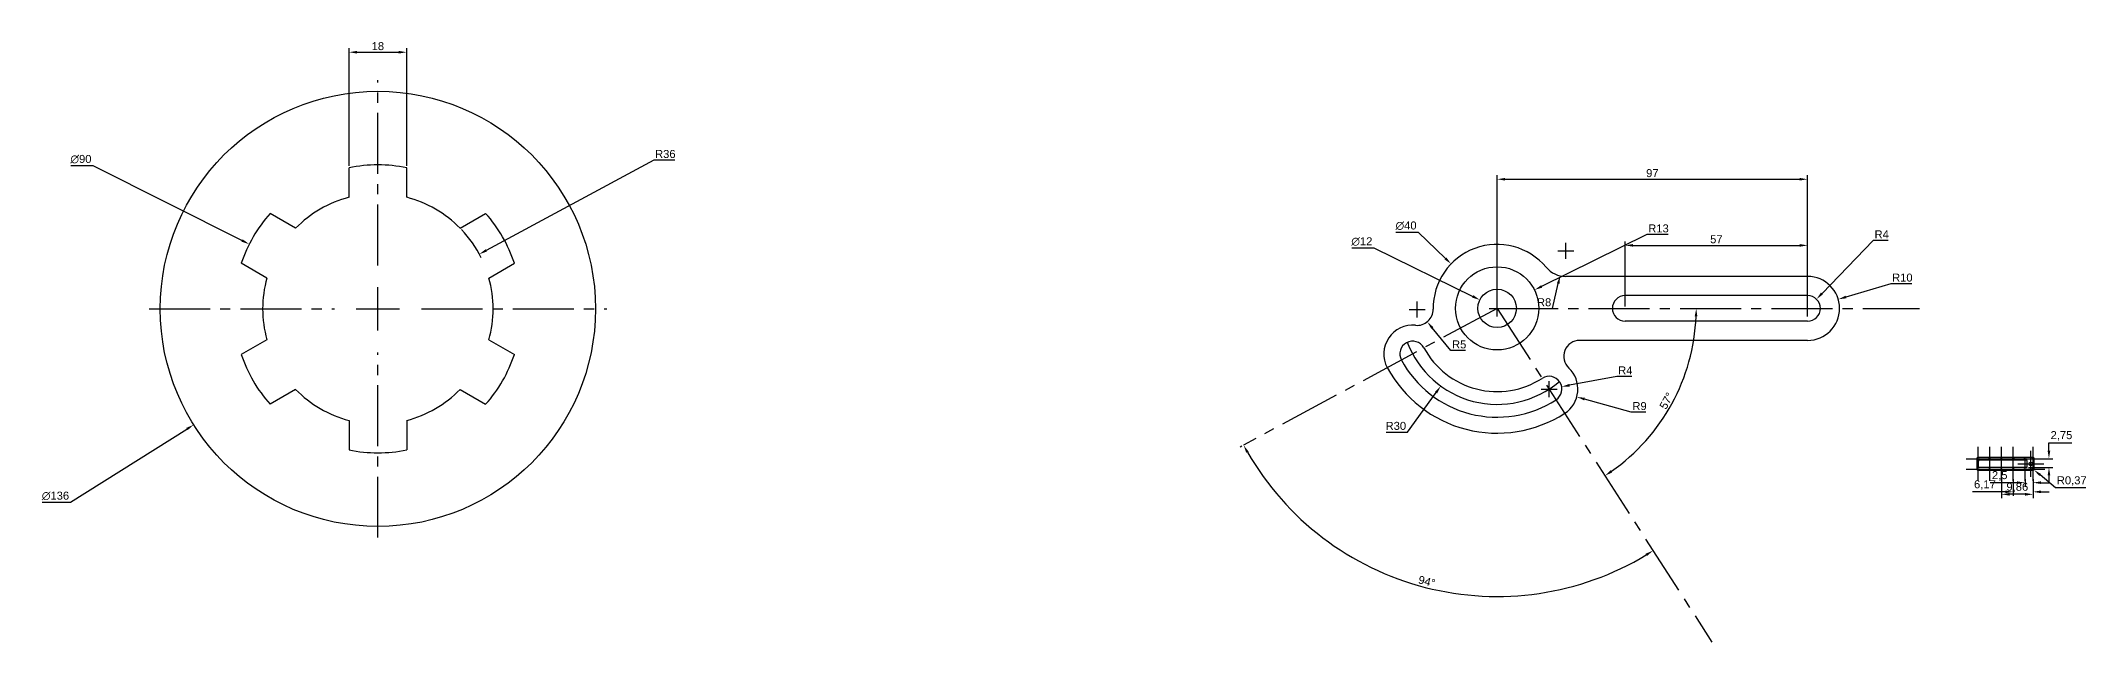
# Model space of a CAD drawing. Header units: inches. Extents: x 3868 to 10301, y 1982 to 2304.
# Drawn here: x 8095 to 8734, y 2096 to 2284 of the extents above; entities that cross this region are included whole.
import ezdxf

# ---------------------------------------------------------------- set-up
doc = ezdxf.new("R2010")
doc.units = ezdxf.units.IN
doc.linetypes.add('CENTER2', pattern=[28.575, 19.05, -3.175, 3.175, -3.175])
doc.styles.get("Standard").update_dxf_attribs({"font": 'arial.ttf'})
doc.dimstyles.new('ISO-25', dxfattribs={"dimtxt": 2.5, "dimasz": 2.5, "dimexe": 1.25, "dimexo": 0.625, "dimtad": 1, "dimtoh": 1, "dimtxsty": 'Standard', "dimcen": 2.5, "dimadec": 0, "dimazin": 0, "dimtfac": 1, "dimtofl": 0, "dimtmove": 0, "dimatfit": 3, "dimfxl": 1, "dimarcsym": 0})

# ---------------------------------------------------------------- blocks, each defined once
blk = doc.blocks.new('*U91')
at = {"color": 0, "linetype": 'CENTER2', "transparency": 16777216}
for p, q in [((0, 13.6), (0, 71.5)), ((-71.5, 0), (-13.6, 0)), ((13.6, 0), (71.5, 0)), ((0, -71.5), (0, -13.6))]:
    blk.add_line(p, q, dxfattribs=at)
at = {"color": 0, "linetype": 'Continuous', "transparency": 16777216}
for p, q in [((0, -6.8), (0, 6.8)), ((-6.8, 0), (6.8, 0))]:
    blk.add_line(p, q, dxfattribs=at)
blk = doc.blocks.new('*U92')
at = {"color": 7}
for p, q in [((-9, -5.07), (-9, 4.16)), ((9, -5.07), (9, 4.16))]:
    blk.add_line(p, q, dxfattribs=at)
blk.add_arc((0, -39.93), 45, 78.46304, 101.53696, dxfattribs=at)
blk = doc.blocks.new('*U93')
at = {"color": 0, "linetype": 'ByBlock', "lineweight": -2, "transparency": 16777216}
blk.add_blockref('*U92', (8199.99, 2239.84), dxfattribs=at)
for p, rotation in [((8165.41, 2219.87), 59.99999999999999), ((8234.57, 2219.87), 299.9999999999999), ((8165.41, 2179.95), 120), ((8234.57, 2179.95), 240), ((8199.99, 2159.98), 180)]:
    blk.add_blockref('*U92', p, dxfattribs=dict(at, rotation=rotation))
blk = doc.blocks.new('*D94')
at = {"color": 0, "lineweight": -2, "transparency": 16777216}
for p, q in [((8190.99, 2244.63), (8190.99, 2281.36)), ((8193.49, 2280.11), (8206.49, 2280.11)), ((8208.99, 2244.63), (8208.99, 2281.36))]:
    blk.add_line(p, q, dxfattribs=at)
at = {"color": 0, "transparency": 16777216}
for points in [[(8193.49, 2280.53), (8193.49, 2279.69), (8190.99, 2280.11)], [(8206.49, 2280.53), (8206.49, 2279.69), (8208.99, 2280.11)]]:
    blk.add_solid(points, dxfattribs=at)
at = {"layer": 'Defpoints', "color": 0, "transparency": 16777216}
for p in [(8208.99, 2280.11), (8190.99, 2244), (8208.99, 2244)]:
    blk.add_point(p, dxfattribs=at)
at = {"color": 0, "transparency": 16777216, "insert": (8199.99, 2282.01), "char_height": 2.5, "attachment_point": 5}
blk.add_mtext('18', dxfattribs=at)
blk = doc.blocks.new('*D95')
at = {"color": 0, "lineweight": -2, "transparency": 16777216}
for p, q in [((8104.06, 2244.71), (8110.98, 2244.71)), ((8110.98, 2244.71), (8157.56, 2221.27)), ((8197.49, 2199.91), (8202.49, 2199.91)), ((8199.99, 2197.41), (8199.99, 2202.41))]:
    blk.add_line(p, q, dxfattribs=at)
at = {"color": 0, "transparency": 16777216}
blk.add_solid([(8157.75, 2221.64), (8157.37, 2220.89), (8159.8, 2220.14)], dxfattribs=at)
at = {"layer": 'Defpoints', "color": 0, "transparency": 16777216}
for p in [(8159.8, 2220.14), (8240.19, 2179.68)]:
    blk.add_point(p, dxfattribs=at)
at = {"color": 0, "transparency": 16777216, "insert": (8107.21, 2246.68), "char_height": 2.5, "attachment_point": 5}
blk.add_mtext('∅90', dxfattribs=at)
blk = doc.blocks.new('*D96')
at = {"color": 0, "lineweight": -2, "transparency": 16777216}
for p, q in [((8197.49, 2199.91), (8202.49, 2199.91)), ((8199.99, 2197.41), (8199.99, 2202.41)), ((8103.99, 2139.48), (8140.33, 2162.35)), ((8095.13, 2139.48), (8103.99, 2139.48))]:
    blk.add_line(p, q, dxfattribs=at)
at = {"color": 0, "transparency": 16777216}
blk.add_solid([(8140.11, 2162.7), (8140.55, 2162), (8142.44, 2163.68)], dxfattribs=at)
at = {"layer": 'Defpoints', "color": 0, "transparency": 16777216}
for p in [(8257.54, 2236.14), (8142.44, 2163.68)]:
    blk.add_point(p, dxfattribs=at)
at = {"color": 0, "transparency": 16777216, "insert": (8099.25, 2141.45), "char_height": 2.5, "attachment_point": 5}
blk.add_mtext('∅136', dxfattribs=at)
blk = doc.blocks.new('*D97')
at = {"color": 0, "lineweight": -2, "transparency": 16777216}
for p, q in [((8286.2, 2246.39), (8233.88, 2218.18)), ((8292.8, 2246.39), (8286.2, 2246.39)), ((8197.49, 2199.91), (8202.49, 2199.91)), ((8199.99, 2197.41), (8199.99, 2202.41))]:
    blk.add_line(p, q, dxfattribs=at)
blk.add_arc((8199.99, 2199.91), 36, 26.34365, 43.48279, dxfattribs=at)
at = {"color": 0, "transparency": 16777216}
blk.add_solid([(8233.68, 2218.55), (8234.08, 2217.82), (8231.68, 2217)], dxfattribs=at)
at = {"layer": 'Defpoints', "color": 0, "transparency": 16777216}
for p in [(8231.68, 2217), (8199.99, 2199.91)]:
    blk.add_point(p, dxfattribs=at)
at = {"color": 0, "transparency": 16777216, "insert": (8289.81, 2248.3), "char_height": 2.5, "attachment_point": 5}
blk.add_mtext('R36', dxfattribs=at)
blk = doc.blocks.new('*U98')
at = {"color": 0, "linetype": 'CENTER2', "transparency": 16777216}
for p, q in [((-3.705, 0), (-0.041, 0)), ((0, 0.041), (0, 3.705)), ((0.041, 0), (3.705, 0)), ((0, -3.705), (0, -0.041))]:
    blk.add_line(p, q, dxfattribs=at)
at = {"color": 0, "linetype": 'Continuous', "transparency": 16777216}
for p, q in [((-0.0205, 0), (0.0205, 0)), ((0, -0.0205), (0, 0.0205))]:
    blk.add_line(p, q, dxfattribs=at)
blk = doc.blocks.new('*U99')
at = {"color": 0, "linetype": 'CENTER2', "transparency": 16777216}
for p, q in [((-3.705, 0), (-0.041, 0)), ((0, 0.041), (0, 3.705)), ((0.041, 0), (3.705, 0)), ((0, -3.705), (0, -0.041))]:
    blk.add_line(p, q, dxfattribs=at)
at = {"color": 0, "linetype": 'Continuous', "transparency": 16777216}
for p, q in [((-0.0205, 0), (0.0205, 0)), ((0, -0.0205), (0, 0.0205))]:
    blk.add_line(p, q, dxfattribs=at)
blk = doc.blocks.new('*U100')
at = {"color": 0, "linetype": 'CENTER2', "transparency": 16777216}
for p, q in [((-3.705, 0), (-0.041, 0)), ((0, 0.041), (0, 3.705)), ((0.041, 0), (3.705, 0)), ((0, -3.705), (0, -0.041))]:
    blk.add_line(p, q, dxfattribs=at)
at = {"color": 0, "linetype": 'Continuous', "transparency": 16777216}
for p, q in [((-0.0205, 0), (0.0205, 0)), ((0, -0.0205), (0, 0.0205))]:
    blk.add_line(p, q, dxfattribs=at)
blk = doc.blocks.new('*U101')
at = {"color": 0, "linetype": 'CENTER2', "transparency": 16777216}
for p, q in [((-3.705, 0), (-0.041, 0)), ((0, 0.041), (0, 3.705)), ((0.041, 0), (3.705, 0)), ((0, -3.705), (0, -0.041))]:
    blk.add_line(p, q, dxfattribs=at)
at = {"color": 0, "linetype": 'Continuous', "transparency": 16777216}
for p, q in [((-0.0205, 0), (0.0205, 0)), ((0, -0.0205), (0, 0.0205))]:
    blk.add_line(p, q, dxfattribs=at)
blk = doc.blocks.new('*U102')
at = {"color": 0, "linetype": 'CENTER2', "transparency": 16777216}
for p, q in [((-3.705, 0), (-0.041, 0)), ((0, 0.041), (0, 3.705)), ((0.041, 0), (3.705, 0)), ((0, -3.705), (0, -0.041))]:
    blk.add_line(p, q, dxfattribs=at)
at = {"color": 0, "linetype": 'Continuous', "transparency": 16777216}
for p, q in [((-0.0205, 0), (0.0205, 0)), ((0, -0.0205), (0, 0.0205))]:
    blk.add_line(p, q, dxfattribs=at)
blk = doc.blocks.new('*U103')
at = {"color": 0, "linetype": 'CENTER2', "transparency": 16777216}
for p, q in [((-4.065, 0), (-0.113, 0)), ((0, 0.113), (0, 4.065)), ((0.113, 0), (4.065, 0)), ((0, -4.065), (0, -0.113))]:
    blk.add_line(p, q, dxfattribs=at)
at = {"color": 0, "linetype": 'Continuous', "transparency": 16777216}
for p, q in [((-0.0565, 0), (0.0565, 0)), ((0, -0.0565), (0, 0.0565))]:
    blk.add_line(p, q, dxfattribs=at)
blk = doc.blocks.new('*U104')
at = {"color": 0, "linetype": 'CENTER2', "transparency": 16777216}
for p, q in [((-3.705, 0), (-0.041, 0)), ((0, 0.041), (0, 3.705)), ((0.041, 0), (3.705, 0)), ((0, -3.705), (0, -0.041))]:
    blk.add_line(p, q, dxfattribs=at)
at = {"color": 0, "linetype": 'Continuous', "transparency": 16777216}
for p, q in [((-0.0205, 0), (0.0205, 0)), ((0, -0.0205), (0, 0.0205))]:
    blk.add_line(p, q, dxfattribs=at)
blk = doc.blocks.new('*U105')
at = {"color": 0, "linetype": 'CENTER2', "transparency": 16777216}
for p, q in [((-3.705, 0), (-0.041, 0)), ((0, 0.041), (0, 3.705)), ((0.041, 0), (3.705, 0)), ((0, -3.705), (0, -0.041))]:
    blk.add_line(p, q, dxfattribs=at)
at = {"color": 0, "linetype": 'Continuous', "transparency": 16777216}
for p, q in [((-0.0205, 0), (0.0205, 0)), ((0, -0.0205), (0, 0.0205))]:
    blk.add_line(p, q, dxfattribs=at)
blk = doc.blocks.new('*U106')
at = {"color": 0, "linetype": 'CENTER2', "transparency": 16777216}
for p, q in [((-3.705, 0), (-0.041, 0)), ((0, 0.041), (0, 3.705)), ((0.041, 0), (3.705, 0)), ((0, -3.705), (0, -0.041))]:
    blk.add_line(p, q, dxfattribs=at)
at = {"color": 0, "linetype": 'Continuous', "transparency": 16777216}
for p, q in [((-0.0205, 0), (0.0205, 0)), ((0, -0.0205), (0, 0.0205))]:
    blk.add_line(p, q, dxfattribs=at)
blk = doc.blocks.new('*U107')
at = {"color": 0, "linetype": 'CENTER2', "transparency": 16777216}
for p, q in [((-3.705, 0), (-0.041, 0)), ((0, 0.041), (0, 3.705)), ((0.041, 0), (3.705, 0)), ((0, -3.705), (0, -0.041))]:
    blk.add_line(p, q, dxfattribs=at)
at = {"color": 0, "linetype": 'Continuous', "transparency": 16777216}
for p, q in [((-0.0205, 0), (0.0205, 0)), ((0, -0.0205), (0, 0.0205))]:
    blk.add_line(p, q, dxfattribs=at)
blk = doc.blocks.new('*U108')
at = {"color": 0, "linetype": 'CENTER2', "transparency": 16777216}
for p, q in [((-3.705, 0), (-0.041, 0)), ((0, 0.041), (0, 3.705)), ((0.041, 0), (3.705, 0)), ((0, -3.705), (0, -0.041))]:
    blk.add_line(p, q, dxfattribs=at)
at = {"color": 0, "linetype": 'Continuous', "transparency": 16777216}
for p, q in [((-0.0205, 0), (0.0205, 0)), ((0, -0.0205), (0, 0.0205))]:
    blk.add_line(p, q, dxfattribs=at)
blk = doc.blocks.new('*U109')
at = {"color": 0, "linetype": 'CENTER2', "transparency": 16777216}
for p, q in [((-3.705, 0), (-0.041, 0)), ((0, 0.041), (0, 3.705)), ((0.041, 0), (3.705, 0)), ((0, -3.705), (0, -0.041))]:
    blk.add_line(p, q, dxfattribs=at)
at = {"color": 0, "linetype": 'Continuous', "transparency": 16777216}
for p, q in [((-0.0205, 0), (0.0205, 0)), ((0, -0.0205), (0, 0.0205))]:
    blk.add_line(p, q, dxfattribs=at)
blk = doc.blocks.new('*D110')
at = {"color": 0, "linetype": 'CENTER2', "lineweight": -2, "transparency": 16777216}
for p, q in [((8722.14, 2155.59), (8722.14, 2158.09)), ((8722.14, 2158.09), (8729.32, 2158.09)), ((8715.74, 2153.09), (8723.39, 2153.09)), ((8715.74, 2150.34), (8723.39, 2150.34)), ((8722.14, 2147.84), (8722.14, 2145.34))]:
    blk.add_line(p, q, dxfattribs=at)
at = {"color": 0, "linetype": 'CENTER2', "transparency": 16777216}
for points in [[(8721.73, 2155.59), (8722.56, 2155.59), (8722.14, 2153.09)], [(8721.73, 2147.84), (8722.56, 2147.84), (8722.14, 2150.34)]]:
    blk.add_solid(points, dxfattribs=at)
at = {"layer": 'Defpoints', "color": 0, "linetype": 'CENTER2', "transparency": 16777216}
for p in [(8715.12, 2153.09), (8715.12, 2150.34), (8722.14, 2153.09)]:
    blk.add_point(p, dxfattribs=at)
at = {"color": 0, "linetype": 'CENTER2', "transparency": 16777216, "insert": (8726.05, 2160.22), "char_height": 2.5, "attachment_point": 5}
blk.add_mtext('2,75', dxfattribs=at)
blk = doc.blocks.new('*D111')
at = {"color": 0, "linetype": 'CENTER2', "lineweight": -2, "transparency": 16777216}
for p, q in [((8714.68, 2149.83), (8719.68, 2149.83)), ((8717.18, 2147.33), (8717.18, 2152.33)), ((8724.19, 2143.97), (8719.38, 2147.99)), ((8733.71, 2143.97), (8724.19, 2143.97))]:
    blk.add_line(p, q, dxfattribs=at)
at = {"color": 0, "linetype": 'CENTER2', "transparency": 16777216}
blk.add_solid([(8719.65, 2148.31), (8719.12, 2147.67), (8717.46, 2149.59)], dxfattribs=at)
at = {"layer": 'Defpoints', "color": 0, "linetype": 'CENTER2', "transparency": 16777216}
for p in [(8717.18, 2149.83), (8717.46, 2149.59)]:
    blk.add_point(p, dxfattribs=at)
at = {"color": 0, "linetype": 'CENTER2', "transparency": 16777216, "insert": (8729.26, 2146.1), "char_height": 2.5, "attachment_point": 5}
blk.add_mtext('R0,37', dxfattribs=at)
blk = doc.blocks.new('*D112')
at = {"color": 0, "linetype": 'CENTER2', "lineweight": -2, "transparency": 16777216}
for p, q in [((8712.18, 2145.59), (8703.82, 2145.59)), ((8714.68, 2146.71), (8714.68, 2144.34)), ((8717.18, 2146.71), (8717.18, 2144.34)), ((8719.68, 2145.59), (8722.18, 2145.59))]:
    blk.add_line(p, q, dxfattribs=at)
at = {"color": 0, "linetype": 'CENTER2', "transparency": 16777216}
for points in [[(8712.18, 2146.01), (8712.18, 2145.18), (8714.68, 2145.59)], [(8719.68, 2146.01), (8719.68, 2145.18), (8717.18, 2145.59)]]:
    blk.add_solid(points, dxfattribs=at)
at = {"layer": 'Defpoints', "color": 0, "linetype": 'CENTER2', "transparency": 16777216}
for p in [(8714.68, 2147.33), (8717.18, 2147.33), (8714.68, 2145.59)]:
    blk.add_point(p, dxfattribs=at)
at = {"color": 0, "linetype": 'CENTER2', "transparency": 16777216, "insert": (8706.75, 2147.72), "char_height": 2.5, "attachment_point": 5}
blk.add_mtext('2,5', dxfattribs=at)
blk = doc.blocks.new('*D113')
at = {"color": 0, "linetype": 'CENTER2', "lineweight": -2, "transparency": 16777216}
for p, q in [((8708.51, 2142.73), (8698.25, 2142.73)), ((8711.01, 2146.71), (8711.01, 2141.48)), ((8717.18, 2146.71), (8717.18, 2141.48)), ((8719.68, 2142.73), (8722.18, 2142.73))]:
    blk.add_line(p, q, dxfattribs=at)
at = {"color": 0, "linetype": 'CENTER2', "transparency": 16777216}
for points in [[(8708.51, 2143.15), (8708.51, 2142.31), (8711.01, 2142.73)], [(8719.68, 2143.15), (8719.68, 2142.31), (8717.18, 2142.73)]]:
    blk.add_solid(points, dxfattribs=at)
at = {"layer": 'Defpoints', "color": 0, "linetype": 'CENTER2', "transparency": 16777216}
for p in [(8711.01, 2147.33), (8717.18, 2147.33), (8711.01, 2142.73)]:
    blk.add_point(p, dxfattribs=at)
at = {"color": 0, "linetype": 'CENTER2', "transparency": 16777216, "insert": (8702.13, 2144.86), "char_height": 2.5, "attachment_point": 5}
blk.add_mtext('6,17', dxfattribs=at)
blk = doc.blocks.new('*D114')
at = {"color": 0, "linetype": 'CENTER2', "lineweight": -2, "transparency": 16777216}
for p, q in [((8707.32, 2146.71), (8707.32, 2140.7)), ((8714.68, 2141.95), (8709.82, 2141.95)), ((8717.18, 2146.71), (8717.18, 2140.7))]:
    blk.add_line(p, q, dxfattribs=at)
at = {"color": 0, "linetype": 'CENTER2', "transparency": 16777216}
for points in [[(8709.82, 2142.37), (8709.82, 2141.54), (8707.32, 2141.95)], [(8714.68, 2142.37), (8714.68, 2141.54), (8717.18, 2141.95)]]:
    blk.add_solid(points, dxfattribs=at)
at = {"layer": 'Defpoints', "color": 0, "linetype": 'CENTER2', "transparency": 16777216}
for p in [(8707.32, 2147.33), (8717.18, 2147.33), (8707.32, 2141.95)]:
    blk.add_point(p, dxfattribs=at)
at = {"color": 0, "linetype": 'CENTER2', "transparency": 16777216, "insert": (8712.25, 2144.08), "char_height": 2.5, "attachment_point": 5}
blk.add_mtext('9,86', dxfattribs=at)
blk = doc.blocks.new('*D115')
at = {"color": 0, "lineweight": -2, "transparency": 16777216}
for p, q in [((8547.22, 2200.06), (8552.22, 2200.06)), ((8549.72, 2197.56), (8549.72, 2202.56)), ((8521.68, 2161.42), (8530.63, 2173.76)), ((8515.09, 2161.42), (8521.68, 2161.42))]:
    blk.add_line(p, q, dxfattribs=at)
at = {"color": 0, "transparency": 16777216}
blk.add_solid([(8530.29, 2174), (8530.96, 2173.51), (8532.1, 2175.78)], dxfattribs=at)
at = {"layer": 'Defpoints', "color": 0, "transparency": 16777216}
for p in [(8549.72, 2200.06), (8532.1, 2175.78)]:
    blk.add_point(p, dxfattribs=at)
at = {"color": 0, "transparency": 16777216, "insert": (8518.07, 2163.33), "char_height": 2.5, "attachment_point": 5}
blk.add_mtext('R30', dxfattribs=at)
blk = doc.blocks.new('*D116')
at = {"color": 0, "lineweight": -2, "transparency": 16777216}
blk.add_arc((8549.72, 2200.06), 62.21, 305.06444, 357.69728, dxfattribs=at)
at = {"color": 0, "transparency": 16777216}
for points in [[(8611.46, 2197.57), (8612.29, 2197.55), (8611.93, 2200.06)], [(8585.69, 2148.79), (8585.22, 2149.49), (8583.38, 2147.74)]]:
    blk.add_solid(points, dxfattribs=at)
at = {"layer": 'Defpoints', "color": 0, "transparency": 16777216}
for p in [(8549.72, 2200.06), (8549.72, 2200.06), (8681.72, 2200.06), (8598.63, 2161.62), (8616.83, 2095.76)]:
    blk.add_point(p, dxfattribs=at)
at = {"color": 0, "transparency": 16777216, "insert": (8602.66, 2171.17), "char_height": 2.5, "attachment_point": 5, "rotation": 61.38086}
blk.add_mtext('57°', dxfattribs=at)
blk = doc.blocks.new('*D117')
at = {"color": 0, "lineweight": -2, "transparency": 16777216}
for p, q in [((8522.22, 2199.74), (8527.22, 2199.74)), ((8524.72, 2197.24), (8524.72, 2202.24)), ((8535.21, 2186.9), (8529.46, 2193.93)), ((8539.88, 2186.9), (8535.21, 2186.9))]:
    blk.add_line(p, q, dxfattribs=at)
at = {"color": 0, "transparency": 16777216}
blk.add_solid([(8529.79, 2194.19), (8529.14, 2193.67), (8527.88, 2195.87)], dxfattribs=at)
at = {"layer": 'Defpoints', "color": 0, "transparency": 16777216}
for p in [(8524.72, 2199.74), (8527.88, 2195.87)]:
    blk.add_point(p, dxfattribs=at)
at = {"color": 0, "transparency": 16777216, "insert": (8537.86, 2188.79), "char_height": 2.5, "attachment_point": 5}
blk.add_mtext('R5', dxfattribs=at)
blk = doc.blocks.new('*D118')
at = {"color": 0, "lineweight": -2, "transparency": 16777216}
for p, q in [((8563.45, 2174.83), (8568.45, 2174.83)), ((8565.95, 2172.33), (8565.95, 2177.33)), ((8587.14, 2178.82), (8572.34, 2176.03)), ((8591.78, 2178.82), (8587.14, 2178.82))]:
    blk.add_line(p, q, dxfattribs=at)
at = {"color": 0, "transparency": 16777216}
blk.add_solid([(8572.26, 2176.44), (8572.42, 2175.62), (8569.88, 2175.57)], dxfattribs=at)
at = {"layer": 'Defpoints', "color": 0, "transparency": 16777216}
for p in [(8565.95, 2174.83), (8569.88, 2175.57)]:
    blk.add_point(p, dxfattribs=at)
at = {"color": 0, "transparency": 16777216, "insert": (8589.77, 2180.69), "char_height": 2.5, "attachment_point": 5}
blk.add_mtext('R4', dxfattribs=at)
blk = doc.blocks.new('*D119')
at = {"color": 0, "lineweight": -2, "transparency": 16777216}
for p, q in [((8563.45, 2174.83), (8568.45, 2174.83)), ((8565.95, 2172.33), (8565.95, 2177.33)), ((8591.57, 2167.6), (8577.02, 2171.71)), ((8596.23, 2167.6), (8591.57, 2167.6))]:
    blk.add_line(p, q, dxfattribs=at)
at = {"color": 0, "transparency": 16777216}
blk.add_solid([(8577.13, 2172.11), (8576.91, 2171.31), (8574.62, 2172.39)], dxfattribs=at)
at = {"layer": 'Defpoints', "color": 0, "transparency": 16777216}
for p in [(8565.95, 2174.83), (8574.62, 2172.39)]:
    blk.add_point(p, dxfattribs=at)
at = {"color": 0, "transparency": 16777216, "insert": (8594.21, 2169.51), "char_height": 2.5, "attachment_point": 5}
blk.add_mtext('R9', dxfattribs=at)
blk = doc.blocks.new('*D120')
at = {"color": 0, "lineweight": -2, "transparency": 16777216}
for p, q in [((8568.67, 2218.06), (8573.67, 2218.06)), ((8571.17, 2215.56), (8571.17, 2220.56)), ((8567.04, 2200.06), (8568.82, 2207.82)), ((8562.38, 2200.06), (8567.04, 2200.06))]:
    blk.add_line(p, q, dxfattribs=at)
at = {"color": 0, "transparency": 16777216}
blk.add_solid([(8568.42, 2207.92), (8569.23, 2207.73), (8569.38, 2210.26)], dxfattribs=at)
at = {"layer": 'Defpoints', "color": 0, "transparency": 16777216}
for p in [(8571.17, 2218.06), (8569.38, 2210.26)]:
    blk.add_point(p, dxfattribs=at)
at = {"color": 0, "transparency": 16777216, "insert": (8564.4, 2201.96), "char_height": 2.5, "attachment_point": 5}
blk.add_mtext('R8', dxfattribs=at)
blk = doc.blocks.new('*D121')
at = {"color": 0, "lineweight": -2, "transparency": 16777216}
for p, q in [((8504.3, 2218.97), (8511.2, 2218.97)), ((8511.2, 2218.97), (8542.09, 2203.8)), ((8547.22, 2200.06), (8552.22, 2200.06)), ((8549.72, 2197.56), (8549.72, 2202.56))]:
    blk.add_line(p, q, dxfattribs=at)
at = {"color": 0, "transparency": 16777216}
blk.add_solid([(8542.27, 2204.18), (8541.9, 2203.43), (8544.33, 2202.7)], dxfattribs=at)
at = {"layer": 'Defpoints', "color": 0, "transparency": 16777216}
for p in [(8544.33, 2202.7), (8555.1, 2197.41)]:
    blk.add_point(p, dxfattribs=at)
at = {"color": 0, "transparency": 16777216, "insert": (8507.44, 2220.94), "char_height": 2.5, "attachment_point": 5}
blk.add_mtext('∅12', dxfattribs=at)
blk = doc.blocks.new('*D122')
at = {"color": 0, "lineweight": -2, "transparency": 16777216}
for p, q in [((8596.53, 2223.14), (8563.62, 2206.91)), ((8603.13, 2223.14), (8596.53, 2223.14)), ((8547.22, 2200.06), (8552.22, 2200.06)), ((8549.72, 2197.56), (8549.72, 2202.56))]:
    blk.add_line(p, q, dxfattribs=at)
at = {"color": 0, "transparency": 16777216}
blk.add_solid([(8563.44, 2207.29), (8563.8, 2206.54), (8561.38, 2205.81)], dxfattribs=at)
at = {"layer": 'Defpoints', "color": 0, "transparency": 16777216}
for p in [(8561.38, 2205.81), (8549.72, 2200.06)]:
    blk.add_point(p, dxfattribs=at)
at = {"color": 0, "transparency": 16777216, "insert": (8600.14, 2225.04), "char_height": 2.5, "attachment_point": 5}
blk.add_mtext('R13', dxfattribs=at)
blk = doc.blocks.new('*D123')
at = {"color": 0, "lineweight": -2, "transparency": 16777216}
for p, q in [((8589.72, 2200.68), (8589.72, 2221)), ((8592.22, 2219.75), (8644.22, 2219.75)), ((8646.72, 2200.68), (8646.72, 2221))]:
    blk.add_line(p, q, dxfattribs=at)
at = {"color": 0, "transparency": 16777216}
for points in [[(8592.22, 2220.17), (8592.22, 2219.33), (8589.72, 2219.75)], [(8644.22, 2220.17), (8644.22, 2219.33), (8646.72, 2219.75)]]:
    blk.add_solid(points, dxfattribs=at)
at = {"layer": 'Defpoints', "color": 0, "transparency": 16777216}
for p in [(8646.72, 2219.75), (8589.72, 2200.06), (8646.72, 2200.06)]:
    blk.add_point(p, dxfattribs=at)
at = {"color": 0, "transparency": 16777216, "insert": (8618.22, 2221.65), "char_height": 2.5, "attachment_point": 5}
blk.add_mtext('57', dxfattribs=at)
blk = doc.blocks.new('*D124')
at = {"color": 0, "lineweight": -2, "transparency": 16777216}
blk.add_line((8469.96, 2157.02), (8469.39, 2156.71), dxfattribs=at)
blk.add_arc((8549.72, 2200.06), 90.03, 209.94339, 301.1706, dxfattribs=at)
at = {"color": 0, "transparency": 16777216}
for points in [[(8471.34, 2154.92), (8472.07, 2155.32), (8470.49, 2157.31)], [(8596.09, 2123.38), (8596.54, 2122.68), (8598.44, 2124.35)]]:
    blk.add_solid(points, dxfattribs=at)
at = {"layer": 'Defpoints', "color": 0, "transparency": 16777216}
for p in [(8549.72, 2200.06), (8549.72, 2200.06), (8470.51, 2157.32), (8504.46, 2122.23), (8616.83, 2095.76)]:
    blk.add_point(p, dxfattribs=at)
at = {"color": 0, "transparency": 16777216, "insert": (8527.74, 2114.72), "char_height": 2.5, "attachment_point": 5, "rotation": 345.557}
blk.add_mtext('94°', dxfattribs=at)
blk = doc.blocks.new('*D125')
at = {"color": 0, "lineweight": -2, "transparency": 16777216}
for p, q in [((8672.73, 2207.76), (8658.7, 2203.61)), ((8679.32, 2207.76), (8672.73, 2207.76)), ((8644.22, 2200.06), (8649.22, 2200.06)), ((8646.72, 2197.56), (8646.72, 2202.56))]:
    blk.add_line(p, q, dxfattribs=at)
at = {"color": 0, "transparency": 16777216}
blk.add_solid([(8658.59, 2204.01), (8658.82, 2203.21), (8656.31, 2202.9)], dxfattribs=at)
at = {"layer": 'Defpoints', "color": 0, "transparency": 16777216}
for p in [(8646.72, 2200.06), (8656.31, 2202.9)]:
    blk.add_point(p, dxfattribs=at)
at = {"color": 0, "transparency": 16777216, "insert": (8676.33, 2209.66), "char_height": 2.5, "attachment_point": 5}
blk.add_mtext('R10', dxfattribs=at)
blk = doc.blocks.new('*D126')
at = {"color": 0, "lineweight": -2, "transparency": 16777216}
for p, q in [((8667.24, 2221.31), (8651.23, 2204.73)), ((8671.89, 2221.31), (8667.24, 2221.31)), ((8644.22, 2200.06), (8649.22, 2200.06)), ((8646.72, 2197.56), (8646.72, 2202.56))]:
    blk.add_line(p, q, dxfattribs=at)
at = {"color": 0, "transparency": 16777216}
blk.add_solid([(8650.93, 2205.02), (8651.53, 2204.44), (8649.5, 2202.94)], dxfattribs=at)
at = {"layer": 'Defpoints', "color": 0, "transparency": 16777216}
for p in [(8646.72, 2200.06), (8649.5, 2202.94)]:
    blk.add_point(p, dxfattribs=at)
at = {"color": 0, "transparency": 16777216, "insert": (8669.88, 2223.19), "char_height": 2.5, "attachment_point": 5}
blk.add_mtext('R4', dxfattribs=at)
blk = doc.blocks.new('*D127')
at = {"color": 0, "lineweight": -2, "transparency": 16777216}
for p, q in [((8518.11, 2223.92), (8525.03, 2223.92)), ((8525.03, 2223.92), (8533.54, 2215.69)), ((8547.22, 2200.06), (8552.22, 2200.06)), ((8549.72, 2197.56), (8549.72, 2202.56))]:
    blk.add_line(p, q, dxfattribs=at)
at = {"color": 0, "transparency": 16777216}
blk.add_solid([(8533.83, 2215.99), (8533.25, 2215.39), (8535.34, 2213.96)], dxfattribs=at)
at = {"layer": 'Defpoints', "color": 0, "transparency": 16777216}
for p in [(8535.34, 2213.96), (8564.1, 2186.16)]:
    blk.add_point(p, dxfattribs=at)
at = {"color": 0, "transparency": 16777216, "insert": (8521.26, 2225.89), "char_height": 2.5, "attachment_point": 5}
blk.add_mtext('∅40', dxfattribs=at)
blk = doc.blocks.new('*D128')
at = {"color": 0, "lineweight": -2, "transparency": 16777216}
for p, q in [((8549.72, 2200.68), (8549.72, 2241.67)), ((8552.22, 2240.42), (8644.22, 2240.42)), ((8646.72, 2200.68), (8646.72, 2241.67))]:
    blk.add_line(p, q, dxfattribs=at)
at = {"color": 0, "transparency": 16777216}
for points in [[(8552.22, 2240.83), (8552.22, 2240), (8549.72, 2240.42)], [(8644.22, 2240.83), (8644.22, 2240), (8646.72, 2240.42)]]:
    blk.add_solid(points, dxfattribs=at)
at = {"layer": 'Defpoints', "color": 0, "transparency": 16777216}
for p in [(8646.72, 2240.42), (8549.72, 2200.06), (8646.72, 2200.06)]:
    blk.add_point(p, dxfattribs=at)
at = {"color": 0, "transparency": 16777216, "insert": (8598.22, 2242.32), "char_height": 2.5, "attachment_point": 5}
blk.add_mtext('97', dxfattribs=at)

msp = doc.modelspace()

# ---------------------------------------------------------------- linework, layer by layer
at = {"color": 7}
for p, q in [((8646.719, 2210.058), (8571.166, 2210.058)), ((8646.719, 2204.058), (8589.719, 2204.058)), ((8646.719, 2196.058), (8589.719, 2196.058)), ((8646.719, 2190.058), (8575.513, 2190.058)), ((8700.109, 2150.591), (8700.109, 2152.341)), ((8715.119, 2152.591), (8700.359, 2152.591)), ((8715.119, 2150.341), (8700.359, 2150.341)), ((8715.119, 2150.341), (8700.359, 2150.341)), ((8715.369, 2150.591), (8715.369, 2152.341))]:
    msp.add_line(p, q, dxfattribs=at)
at = {"color": 85, "linetype": 'CENTER2', "true_color": 0x58ba48}
for q in [(8470.515, 2157.318), (8681.719, 2200.058), (8616.833, 2095.764)]:
    msp.add_line((8549.719, 2200.058), q, dxfattribs=at)
at = {"color": 7}
msp.add_lwpolyline([(8699.979, 2149.461), (8717.179, 2149.461, 0.4142136), (8717.549, 2149.831), (8717.549, 2153.091, 0.4142136), (8717.179, 2153.461), (8699.979, 2153.461, 0.4142136), (8699.609, 2153.091), (8699.609, 2149.831, 0.4142136)], format="xyb", close=True, dxfattribs=at)
for centre, radius in [((8199.991, 2199.911), 68), ((8549.719, 2200.058), 13), ((8549.719, 2200.058), 6), ((8699.979, 2153.091), 0.205), ((8699.979, 2149.831), 0.205), ((8703.629, 2153.091), 0.205), ((8703.629, 2149.831), 0.205), ((8707.319, 2153.091), 0.205), ((8707.319, 2149.831), 0.205), ((8711.009, 2153.091), 0.205), ((8711.009, 2149.831), 0.205), ((8714.679, 2153.091), 0.205), ((8714.679, 2149.831), 0.205), ((8716.479, 2151.461), 0.565), ((8717.179, 2153.091), 0.205), ((8717.179, 2149.831), 0.205)]:
    msp.add_circle(centre, radius, dxfattribs=at)
for centre, radius, start, end in [((8199.991, 2199.911), 36, 104.477512, 135.522488), ((8199.991, 2199.911), 36, 44.477512, 75.522488), ((8549.719, 2200.058), 20, 40.005201, 180.727099), ((8571.166, 2218.058), 8, 220.005201, 270), ((8199.991, 2199.911), 36, 164.477512, 195.522488), ((8199.991, 2199.911), 36, 344.477512, 15.522488), ((8646.719, 2200.058), 10, 270, 90), ((8524.721, 2199.741), 5, 264.247055, 0.727099), ((8589.719, 2200.058), 4, 90, 270), ((8646.719, 2200.058), 4, 270, 90), ((8523.317, 2185.811), 9, 84.247055, 208.352265), ((8523.317, 2185.811), 4, 28.352265, 208.352265), ((8549.719, 2200.058), 26, 208.352265, 302.761725), ((8575.513, 2185.058), 5, 90, 226.933414), ((8549.719, 2200.058), 39, 208.352265, 302.761725), ((8549.719, 2200.058), 34, 208.352265, 302.761725), ((8565.953, 2174.83), 9, 302.761725, 46.933414), ((8199.991, 2199.911), 36, 224.477512, 255.522488), ((8199.991, 2199.911), 36, 284.477512, 315.522488), ((8565.953, 2174.83), 4, 302.761725, 122.761725), ((8700.359, 2152.341), 0.25, 90, 180), ((8700.359, 2150.591), 0.25, 180, 270), ((8715.119, 2152.341), 0.25, 0, 90), ((8715.119, 2150.591), 0.25, 270, 0)]:
    msp.add_arc(centre, radius, start, end, dxfattribs=at)
at = {"color": 85, "true_color": 0x58ba48}
msp.add_arc((8549.719, 2200.058), 30, 200.707158, 310.406832, dxfattribs=at)

# ---------------------------------------------------------------- block references
at = {"color": 85, "linetype": 'CENTER2', "true_color": 0x58ba48}
msp.add_blockref('*U91', (8199.991, 2199.911), dxfattribs=at)
at = {"color": 7}
msp.add_blockref('*U93', (0, 0), dxfattribs=at)
at = {"color": 152, "linetype": 'CENTER2', "true_color": 0x2776bb}
for name, p in [('*U98', (8699.979, 2153.091)), ('*U99', (8703.629, 2153.091)), ('*U100', (8707.319, 2153.091)), ('*U101', (8711.009, 2153.091)), ('*U103', (8716.479, 2151.461)), ('*U102', (8717.179, 2153.091)), ('*U109', (8699.979, 2149.831)), ('*U108', (8703.629, 2149.831)), ('*U107', (8707.319, 2149.831)), ('*U106', (8711.009, 2149.831)), ('*U105', (8714.679, 2149.831)), ('*U104', (8717.179, 2149.831))]:
    msp.add_blockref(name, p, dxfattribs=at)

# ---------------------------------------------------------------- dimensions: what is measured, and where the dimension line sits
at = {"color": 240, "true_color": 0xed1f24}
for base, p1, p2, picture, middle in [((8208.991, 2280.112), (8190.991, 2244.001), (8208.991, 2244.001), '*D94', (8199.991, 2282.013)), ((8646.719, 2240.417), (8549.719, 2200.058), (8646.719, 2200.058), '*D128', (8598.219, 2242.319)), ((8646.719, 2219.749), (8589.719, 2200.058), (8646.719, 2200.058), '*D123', (8618.219, 2221.645))]:
    dim = msp.add_linear_dim(base=base, p1=p1, p2=p2, dimstyle='ISO-25', dxfattribs=at)
    dim.commit()
    dim.dimension.update_dxf_attribs({"geometry": picture, "text_midpoint": middle})
for center, mpoint, picture, middle in [((8199.991, 2199.911), (8231.679, 2216.996), '*D97', (8289.811, 2246.393)), ((8549.719, 2200.058), (8561.378, 2205.807), '*D122', (8600.14, 2223.139)), ((8646.719, 2200.058), (8649.497, 2202.935), '*D126', (8669.88, 2221.313)), ((8571.166, 2218.058), (8569.38, 2210.26), '*D120', (8564.399, 2200.058)), ((8646.719, 2200.058), (8656.307, 2202.896), '*D125', (8676.333, 2207.756)), ((8549.719, 2200.058), (8532.096, 2175.78), '*D115', (8518.068, 2161.425)), ((8524.721, 2199.741), (8527.883, 2195.868), '*D117', (8537.857, 2186.898)), ((8565.953, 2174.83), (8569.884, 2175.57), '*D118', (8587.135, 2178.816)), ((8565.953, 2174.83), (8574.615, 2172.387), '*D119', (8594.215, 2167.604))]:
    dim = msp.add_radius_dim(center=center, mpoint=mpoint, dimstyle='ISO-25', dxfattribs=at)
    dim.commit()
    dim.dimension.update_dxf_attribs({"geometry": picture, "text_midpoint": middle, "dimtype": 164})
for p1, p2, picture, middle in [((8240.187, 2179.68), (8159.795, 2220.141), '*D95', (8107.21, 2244.709)), ((8257.538, 2236.137), (8142.444, 2163.684), '*D96', (8099.248, 2139.479)), ((8564.1, 2186.159), (8535.338, 2213.957), '*D127', (8521.258, 2223.92)), ((8555.105, 2197.414), (8544.333, 2202.702), '*D121', (8507.436, 2218.967))]:
    dim = msp.add_diameter_dim_2p(p1=p1, p2=p2, dimstyle='ISO-25', dxfattribs=at)
    dim.commit()
    dim.dimension.update_dxf_attribs({"geometry": picture, "text_midpoint": middle, "dimtype": 163})
for base, line1, line2, picture, middle in [((8504.463, 2122.233), ((8549.719, 2200.058), (8470.515, 2157.318)), ((8549.719, 2200.058), (8616.833, 2095.764)), '*D124', (8527.739, 2114.718)), ((8598.633, 2161.623), ((8549.719, 2200.058), (8616.833, 2095.764)), ((8549.719, 2200.058), (8681.719, 2200.058)), '*D116', (8602.662, 2171.169))]:
    dim = msp.add_angular_dim_2l(base=base, line1=line1, line2=line2, dimstyle='ISO-25', dxfattribs=at)
    dim.commit()
    dim.dimension.update_dxf_attribs({"geometry": picture, "text_midpoint": middle})
at = {"color": 11, "linetype": 'CENTER2', "true_color": 0xf27172}
dim = msp.add_linear_dim(base=(8722.144, 2153.091), p1=(8715.119, 2150.341), p2=(8715.119, 2153.091), angle=90, dimstyle='ISO-25', dxfattribs=at)
dim.commit()
dim.dimension.update_dxf_attribs({"geometry": '*D110', "text_midpoint": (8726.046, 2160.219)})
for base, p2, picture, middle in [((8711.009, 2142.73), (8711.009, 2147.331), '*D113', (8702.13, 2144.858)), ((8714.679, 2145.593), (8714.679, 2147.331), '*D112', (8706.748, 2147.72)), ((8707.319, 2141.953), (8707.319, 2147.331), '*D114', (8712.249, 2144.08))]:
    dim = msp.add_linear_dim(base=base, p1=(8717.179, 2147.331), p2=p2, dimstyle='ISO-25', dxfattribs=at)
    dim.commit()
    dim.dimension.update_dxf_attribs({"geometry": picture, "text_midpoint": middle})
dim = msp.add_radius_dim(center=(8717.179, 2149.831), mpoint=(8717.463, 2149.594), dimstyle='ISO-25', dxfattribs=at)
dim.commit()
dim.dimension.update_dxf_attribs({"geometry": '*D111', "text_midpoint": (8729.262, 2143.975), "dimtype": 164})

doc.saveas('drawing.dxf')
